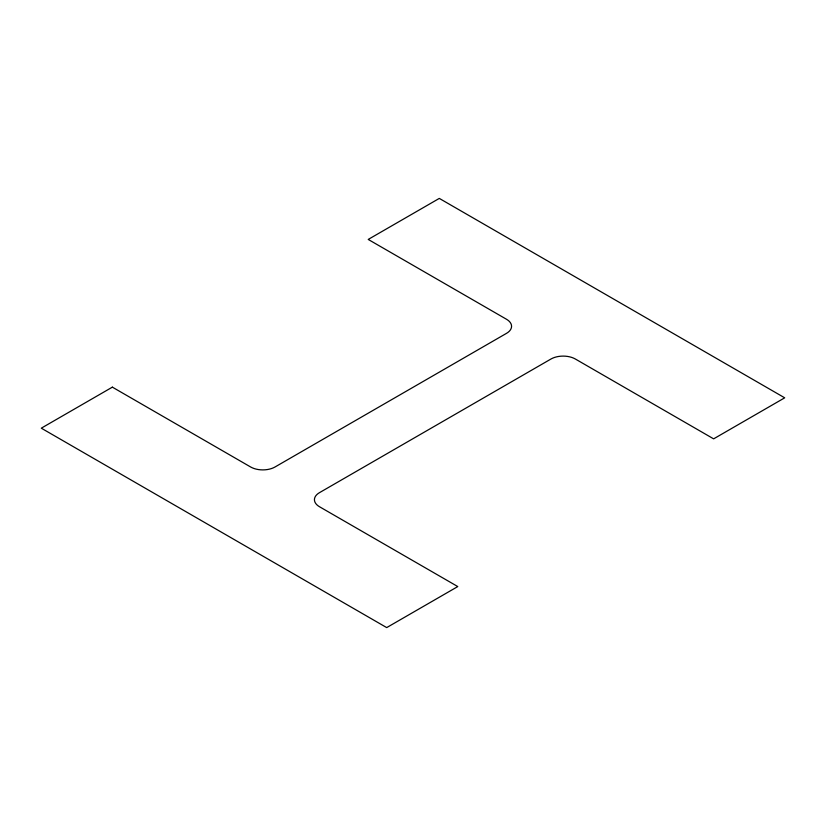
<?xml version="1.0" encoding="UTF-8"?>
<svg xmlns="http://www.w3.org/2000/svg" width="826" height="826" viewBox="0 0 826 826"><rect width="100%" height="100%" fill="white"/><g stroke="black" fill="none" stroke-linecap="round" stroke-linejoin="round"><path stroke-width="1.24" d="M112.367 387.146L41.3 428.178L386.702 627.595L457.78 586.563L319.486 506.73A17.232 9.943 0 0 1 319.486 492.657L550.983 359.011A17.232 9.943 0 0 1 575.35 359.011L713.633 438.854L784.7 397.822L439.298 198.405L368.22 239.437L506.514 319.27A17.232 9.943 0 0 1 506.514 333.343L275.017 466.989A17.232 9.943 0 0 1 250.65 466.989L112.367 387.146"/></g></svg>
